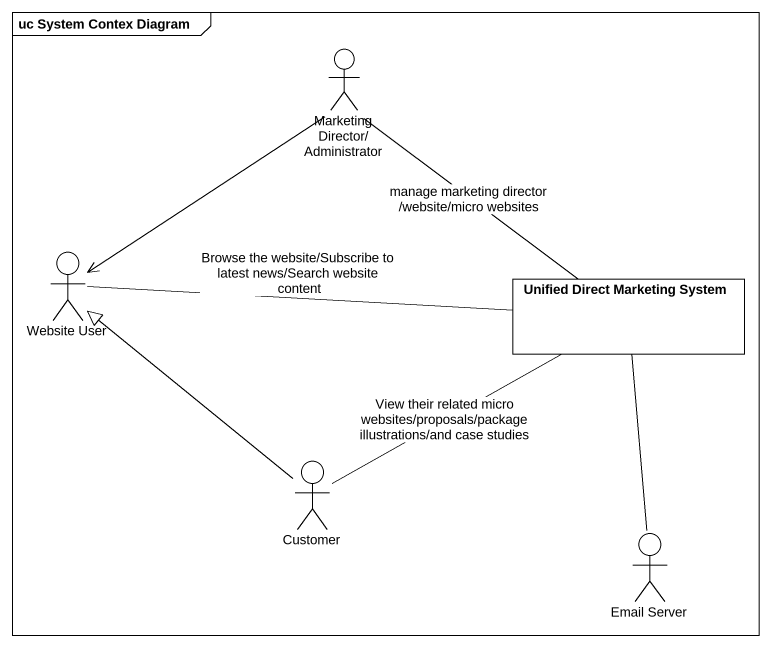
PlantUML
@startuml
mainframe uc System Contex Diagram
actor "Marketing Director/Administrator" as Marketing_Director
actor "Website User" as Website_User
rectangle "Unified Direct Marketing System" as Unified_Direct_Marketing
actor Customer
actor "Email Server" as Email_Server
Marketing_Director --> Website_User
Marketing_Director -- Unified_Direct_Marketing : manage marketing director /website/micro websites
Website_User -right- Unified_Direct_Marketing : Browse the website/Subscribe to latest news/Search website content
Customer -up-|> Website_User
Customer -up- Unified_Direct_Marketing : View their related micro websites/proposals/package illustrations/and case studies
Email_Server -up- Unified_Direct_Marketing
@enduml
